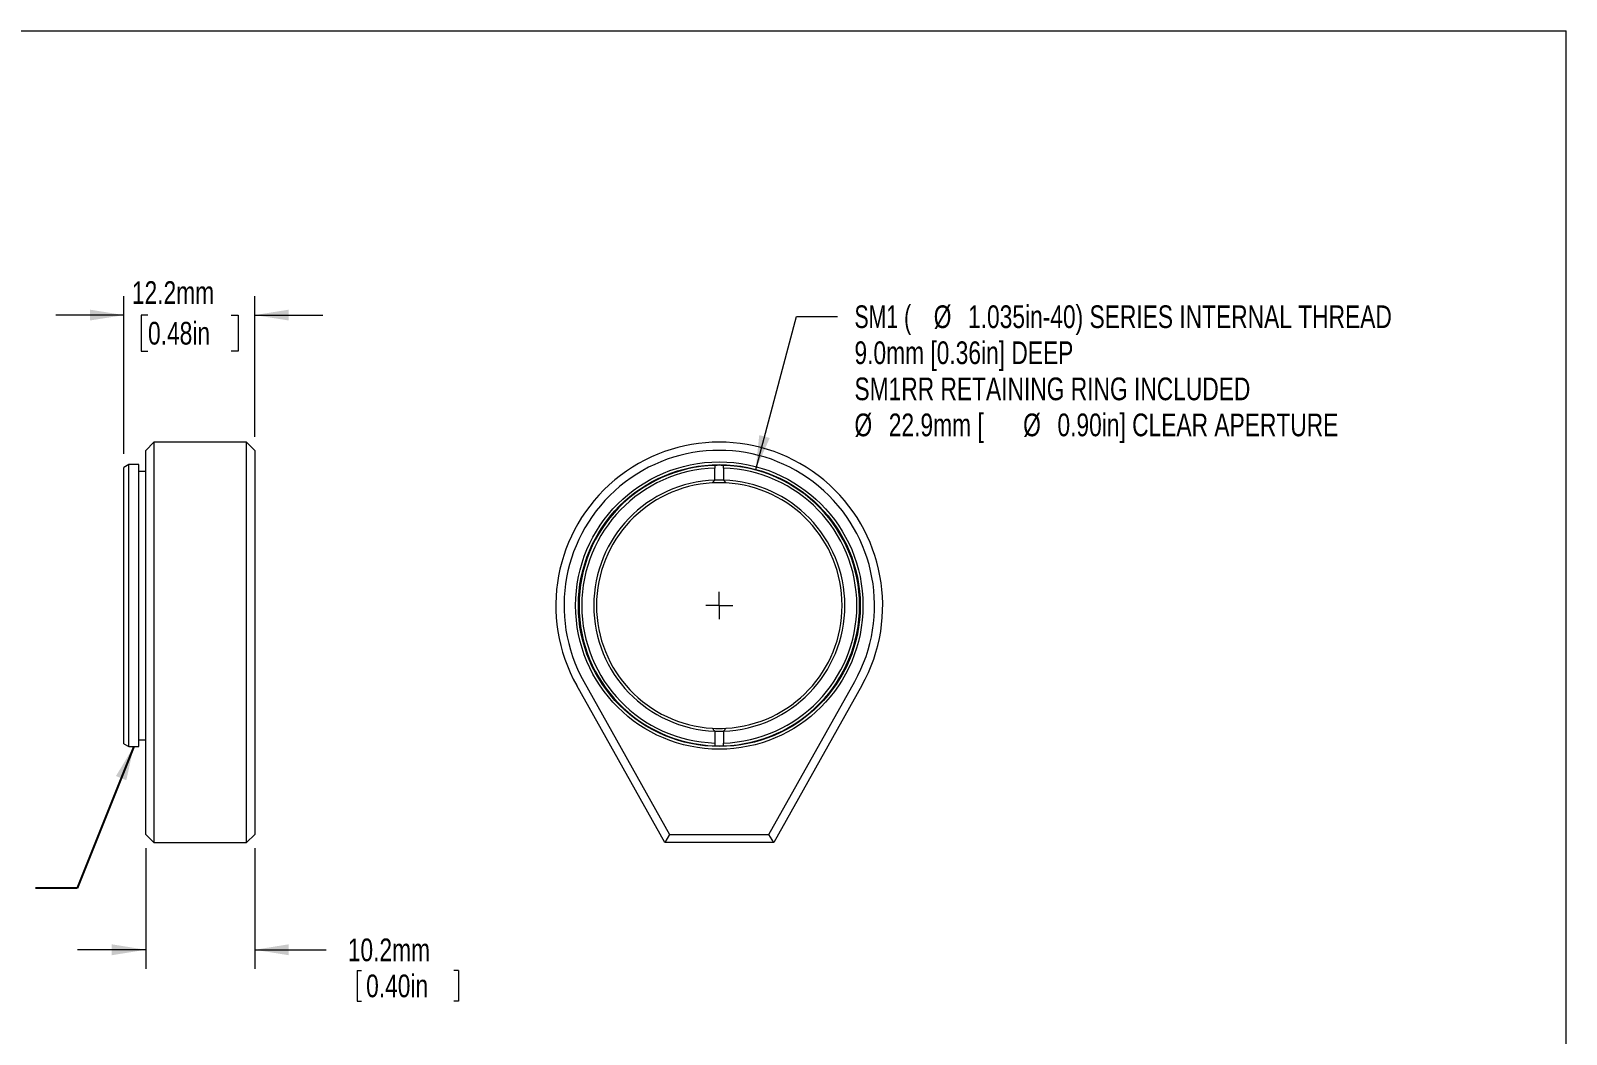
# Model space of a CAD drawing. Header units: millimetres. Extents: x 2 to 278, y 1 to 215.
# Drawn here: x 134.8 to 278, y 121 to 214.6 of the extents above; entities that cross this region are included whole.
import ezdxf

# ---------------------------------------------------------------- set-up
doc = ezdxf.new("R2010")
doc.units = ezdxf.units.MM
doc.styles.add('SLDTEXTSTYLE0', font='TXT', dxfattribs={"width": 0.75})
doc.styles.add('SLDTEXTSTYLE2', font='TXT', dxfattribs={"width": 0.7})
doc.dimstyles.new('SLDDIMSTYLE4', dxfattribs={"dimtxt": 2.116667, "dimasz": 3.175, "dimexe": 0, "dimexo": 0.0625, "dimgap": 0.529167, "dimtad": 0, "dimtih": 1, "dimtoh": 1, "dimdec": 1, "dimrnd": 1e-09, "dimzin": 12, "dimdsep": 46, "dimtxsty": 'SLDTEXTSTYLE0', "dimsah": 1, "dimcen": 0.09, "dimadec": 0, "dimazin": 3, "dimtfac": 1, "dimtdec": 1, "dimtmove": 0, "dimatfit": 0, "dimfxl": 1, "dimfrac": 2, "dimtolj": 1, "dimtzin": 12, "dimarcsym": 0})
doc.dimstyles.new('SLDDIMSTYLE5', dxfattribs={"dimtxt": 0.18, "dimasz": 3.175, "dimexe": 0, "dimexo": 0.0625, "dimgap": 0, "dimtad": 0, "dimtih": 1, "dimtoh": 1, "dimdec": 0, "dimrnd": 1e-09, "dimzin": 0, "dimdsep": 46, "dimtxsty": 'Standard', "dimsah": 1, "dimcen": 0.09, "dimadec": 0, "dimazin": 0, "dimtfac": 3.175, "dimtdec": 0, "dimtofl": 0, "dimtmove": 0, "dimatfit": 3, "dimfxl": 1, "dimfrac": 2, "dimtolj": 1, "dimtzin": 0, "dimarcsym": 0})
doc.dimstyles.new('SLDDIMSTYLE6', dxfattribs={"dimtxt": 2.116667, "dimasz": 3.175, "dimexe": 0, "dimexo": 0.0625, "dimgap": 0.529167, "dimtad": 0, "dimtih": 1, "dimtoh": 1, "dimdec": 3, "dimrnd": 1e-09, "dimzin": 12, "dimdsep": 46, "dimtxsty": 'SLDTEXTSTYLE0', "dimsah": 1, "dimcen": 0, "dimadec": 0, "dimazin": 3, "dimtfac": 1, "dimtdec": 3, "dimtofl": 0, "dimtmove": 0, "dimatfit": 3, "dimfxl": 1, "dimfrac": 2, "dimtolj": 1, "dimtzin": 12, "dimarcsym": 0})

# ---------------------------------------------------------------- blocks, each defined once
blk = doc.blocks.new('_D_7')
at = {"color": 7, "linetype": 'Continuous', "lineweight": 18}
for p, q in [((145.52, 138.42), (145.52, 127.15)), ((155.68, 138.42), (155.68, 127.15)), ((145.52, 128.93), (139.17, 128.93)), ((155.68, 128.93), (162.34, 128.93)), ((165.22, 127), (165.22, 124.14)), ((165.22, 127), (165.64, 127)), ((174.69, 127), (174.26, 127)), ((174.69, 127), (174.69, 124.14)), ((165.22, 124.14), (165.64, 124.14)), ((174.69, 124.14), (174.26, 124.14))]:
    blk.add_line(p, q, dxfattribs=at)
for points in [[(145.52, 128.93), (142.35, 129.44), (142.35, 128.42)], [(155.68, 128.93), (158.86, 128.42), (158.86, 129.44)]]:
    blk.add_solid(points, dxfattribs=at)
at = {"color": 7, "linetype": 'Continuous', "lineweight": 18, "char_height": 2.117, "attachment_point": 1, "style": 'SLDTEXTSTYLE0'}
for s, insert in [('10.2mm', (164.36, 129.98)), ('0.40in', (166.07, 126.62))]:
    blk.add_mtext(s, dxfattribs=dict(at, insert=insert))
blk = doc.blocks.new('_D_8')
at = {"color": 7, "linetype": 'Continuous', "lineweight": 18}
for p, q in [((143.49, 175.19), (143.49, 189.9)), ((155.68, 176.78), (155.68, 189.9)), ((143.49, 188.12), (137.14, 188.12)), ((145.73, 188.12), (145.09, 188.12)), ((145.09, 188.12), (145.09, 184.76)), ((153.49, 188.12), (154.14, 188.12)), ((154.14, 188.12), (154.14, 184.76)), ((155.68, 188.12), (162.03, 188.12)), ((145.09, 184.76), (145.73, 184.76)), ((154.14, 184.76), (153.49, 184.76))]:
    blk.add_line(p, q, dxfattribs=at)
for points in [[(143.49, 188.12), (140.32, 188.63), (140.32, 187.62)], [(155.68, 188.12), (158.86, 187.62), (158.86, 188.63)]]:
    blk.add_solid(points, dxfattribs=at)
at = {"color": 7, "linetype": 'Continuous', "lineweight": 18, "char_height": 2.117, "attachment_point": 1, "style": 'SLDTEXTSTYLE0'}
for s, insert in [('12.2mm', (144.23, 191.28)), ('0.48in', (145.73, 187.49))]:
    blk.add_mtext(s, dxfattribs=dict(at, insert=insert))
blk = doc.blocks.new('_D_9')
at = {"color": 7, "linetype": 'Continuous', "lineweight": 18}
for p, q in [((202.4, 173.73), (206.21, 187.98)), ((206.21, 187.98), (210.02, 187.98))]:
    blk.add_line(p, q, dxfattribs=at)
blk.add_solid([(202.4, 173.73), (203.71, 176.66), (202.73, 176.93)], dxfattribs=at)
at = {"color": 7, "linetype": 'Continuous', "lineweight": 18, "attachment_point": 1}
for s, insert, char_height, style in [('SM1 (', (211.61, 189.03), 2.117, 'SLDTEXTSTYLE2'), ('%%c', (219, 189.03), 2.117, 'SLDTEXTSTYLE0'), ('1.035in-40) SERIES INTERNAL THREAD', (222.2, 189.03), 2.1167, 'SLDTEXTSTYLE0'), ('9.0mm [0.36in] DEEP', (211.61, 185.67), 2.1167, 'SLDTEXTSTYLE0'), ('SM1RR RETAINING RING INCLUDED', (211.61, 182.3), 2.1167, 'SLDTEXTSTYLE0'), ('%%c', (211.61, 178.94), 2.117, 'SLDTEXTSTYLE0'), ('22.9mm [', (214.81, 178.94), 2.117, 'SLDTEXTSTYLE0'), ('%%c', (227.34, 178.94), 2.117, 'SLDTEXTSTYLE0'), ('0.90in] CLEAR APERTURE', (230.54, 178.94), 2.1167, 'SLDTEXTSTYLE0')]:
    blk.add_mtext(s, dxfattribs=dict(at, insert=insert, char_height=char_height, style=style))
blk = doc.blocks.new('SW_CENTERMARKSYMBOL_3')
at = {"color": 0, "linetype": 'Continuous', "lineweight": 0}
for q in [(-1.27, 0), (0, 1.27), (0, -1.27), (1.27, 0)]:
    blk.add_line((0, 0), q, dxfattribs=at)

msp = doc.modelspace()

# ---------------------------------------------------------------- linework, layer by layer
at = {"color": 7, "linetype": 'Continuous', "lineweight": 18}
for p, q in [((1.5794, 214.6454), (277.9892, 214.6454)), ((277.9892, 0.9032), (277.9892, 214.6454)), ((146.2845, 176.2706), (145.5225, 175.5086)), ((154.9205, 176.2706), (146.2845, 176.2706)), ((146.2845, 176.2706), (146.2845, 153.576)), ((155.6825, 175.5086), (154.9205, 176.2706)), ((154.9205, 153.576), (154.9205, 176.2706)), ((145.5225, 153.9487), (145.5225, 175.5086)), ((155.6825, 175.5086), (155.6825, 153.9487)), ((143.9304, 174.1751), (143.4905, 173.9211)), ((143.4905, 161.0306), (143.4905, 173.9211)), ((144.8875, 174.1751), (143.9304, 174.1751)), ((143.9304, 161.0306), (143.9304, 174.1751)), ((144.8875, 161.0306), (144.8875, 174.1751)), ((145.5225, 173.5401), (144.8875, 173.5401)), ((198.598, 174.1053), (198.598, 173.8512)), ((198.598, 172.733), (198.598, 173.8512)), ((199.3854, 173.852), (199.3854, 174.1061)), ((199.3854, 173.852), (199.3854, 172.7338)), ((198.598, 172.7328), (198.3412, 172.4668)), ((198.598, 172.733), (198.598, 172.7328)), ((199.3854, 172.7337), (199.3854, 172.7338)), ((199.6421, 172.4683), (199.3854, 172.7337)), ((143.4905, 148.1401), (143.4905, 161.0306)), ((143.9304, 147.8861), (143.9304, 161.0306)), ((144.8875, 147.8861), (144.8875, 161.0306)), ((145.5225, 139.6946), (145.5225, 153.9487)), ((146.2845, 153.576), (146.2845, 138.9326)), ((154.9205, 138.9326), (154.9205, 153.576)), ((155.6825, 153.9487), (155.6825, 139.6946)), ((193.9244, 138.9326), (185.712, 153.576)), ((186.3767, 153.9487), (194.3707, 139.6946)), ((203.6381, 139.6946), (211.6321, 153.9487)), ((212.2967, 153.576), (204.0844, 138.9326)), ((198.598, 149.3285), (198.3412, 149.5945)), ((198.598, 149.3285), (198.598, 149.3283)), ((198.598, 149.3283), (198.598, 148.2101)), ((199.6421, 149.593), (199.3854, 149.3276)), ((199.3854, 149.3274), (199.3854, 149.3276)), ((199.3854, 149.3274), (199.3854, 148.2093)), ((143.4905, 148.1401), (143.9304, 147.8861)), ((143.9304, 147.8861), (144.8875, 147.8861)), ((144.8875, 148.5211), (145.5225, 148.5211)), ((198.598, 148.2101), (198.598, 147.956)), ((199.3854, 147.9552), (199.3854, 148.2093)), ((146.2845, 138.9326), (145.5225, 139.6946)), ((146.2845, 138.9326), (154.9205, 138.9326)), ((155.6825, 139.6946), (154.9205, 138.9326)), ((194.3707, 139.6946), (193.9244, 138.9326)), ((204.0844, 138.9326), (193.9244, 138.9326)), ((194.3707, 139.6946), (203.6381, 139.6946)), ((204.0844, 138.9326), (203.6381, 139.6946))]:
    msp.add_line(p, q, dxfattribs=at)
for radius in [13.3985, 13.1445]:
    msp.add_circle((199.0044, 161.0306), radius, dxfattribs=at)
for radius, start, end in [(15.24, 330.715309, 209.284691), (14.478, 330.715309, 209.284691), (13.081, 91.78035, 268.21965), (12.827, 91.815616, 268.184384), (13.081, 88.330955, 91.78035), (13.081, 271.669045, 88.330955), (12.827, 271.702105, 88.297895), (11.7094, 91.988973, 268.011027), (11.4554, 93.318558, 266.681442), (11.4554, 86.808593, 93.318558), (11.7094, 88.135383, 91.988973), (11.7094, 271.864617, 88.135383), (11.4554, 273.191407, 86.808593), (11.4554, 266.681442, 273.191407), (11.7094, 268.011027, 271.864617), (13.081, 268.21965, 271.669045)]:
    msp.add_arc((199.0044, 161.0306), radius, start, end, dxfattribs=at)

# ---------------------------------------------------------------- block references
at = {"color": 7, "linetype": 'Continuous', "lineweight": 0}
msp.add_blockref('SW_CENTERMARKSYMBOL_3', (199.0044, 161.0306), dxfattribs=at)

# ---------------------------------------------------------------- dimensions: what is measured, and where the dimension line sits
at = {"color": 7, "linetype": 'Continuous', "lineweight": 18}
for base, p1, p2, picture, middle in [((143.4905, 188.1246), (155.6825, 175.5086), (143.4905, 173.9211), '_D_8', (149.6126, 188.1246)), ((155.6825, 128.9326), (145.5225, 139.6946), (155.6825, 139.6946), '_D_7', (169.9513, 128.9326))]:
    dim = msp.add_linear_dim(base=base, p1=p1, p2=p2, dimstyle='SLDDIMSTYLE4', dxfattribs=at)
    dim.commit()
    dim.dimension.update_dxf_attribs({"geometry": picture, "text_midpoint": middle, "dimtype": 160})
dim = msp.add_diameter_dim_2p(p1=(195.6073, 148.3327), p2=(202.4015, 173.7286), text='SM1 (%%c1.035in-40) SERIES INTERNAL THREAD\\P9.0mm [0.36in] DEEP\\PSM1RR RETAINING RING INCLUDED\\P%%c22.9mm [%%c0.90in] CLEAR APERTURE', dimstyle='SLDDIMSTYLE6', dxfattribs=at)
dim.commit()
dim.dimension.update_dxf_attribs({"geometry": '_D_9', "text_midpoint": (240.9785, 187.9812), "dimtype": 163})

# ---------------------------------------------------------------- leaders
at = {"color": 8, "linetype": 'Continuous', "lineweight": 0}
msp.add_leader([(144.4019, 147.8861), (139.1309, 134.6698), (135.2288, 134.6698)], dimstyle='SLDDIMSTYLE5', dxfattribs=at)

doc.saveas('drawing.dxf')
